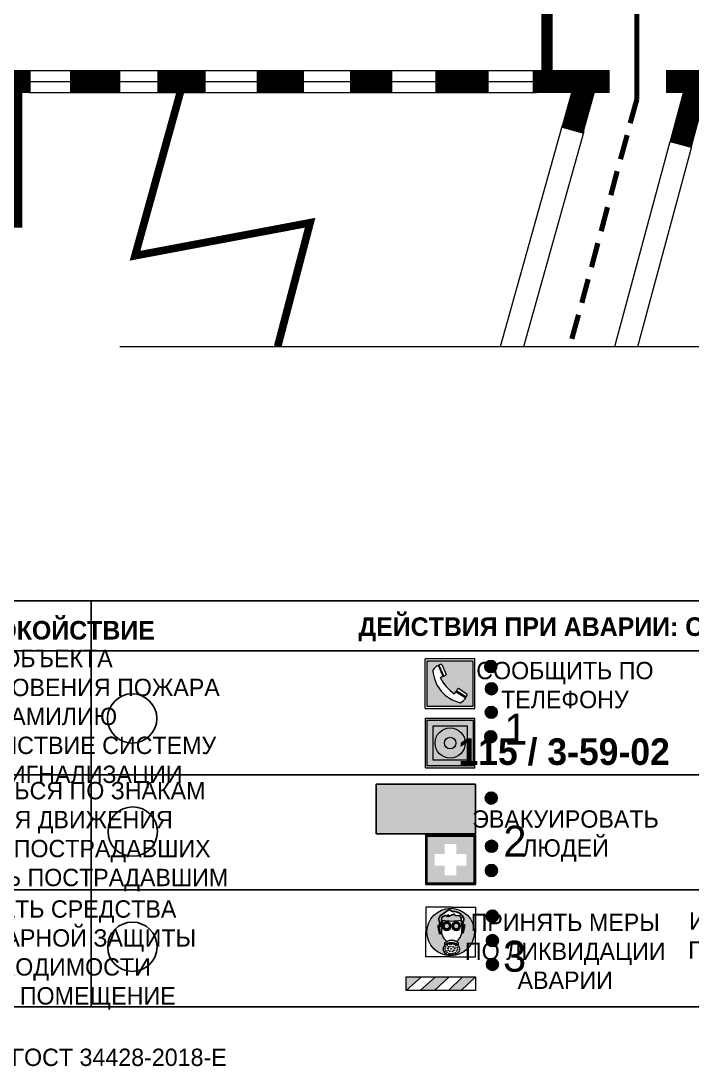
# Model space of a CAD drawing. Header units: millimetres. Extents: x 13114 to 67229, y 22859 to 38520.
# Drawn here: x 19442.6 to 19550.8, y 35574.4 to 35743.7 of the extents above; entities that cross this region are included whole.
import ezdxf

# ---------------------------------------------------------------- set-up
doc = ezdxf.new("R2010")
doc.units = ezdxf.units.MM
doc.linetypes.add('{ Wide Dash }', pattern=[12, 4, -2, 4, -2])
doc.styles.add('обычный', font='arial.ttf')

# ---------------------------------------------------------------- blocks, each defined once
blk = doc.blocks.new('A$C38D26F80')
h = blk.add_hatch(color=5)
h.dxf.hatch_style = 1
h.paths.add_polyline_path([(-8.77, -4.48, 1), (-0.19, -4.48, 1)])
h.paths.add_polyline_path([(-6.75, -3.58), (-6.75, -3.31), (-6.62, -3.22), (-6.5, -3.22), (-6.42, -3.3), (-6.39, -3.28), (-6.59, -2.23), (-6.59, -2.01), (-6.38, -1.58), (-4.76, -0.4), (-4.13, -0.79, -0.362848), (-2.1, -2.1, -0.201049), (-2.17, -2.48, 0.085434), (-2.26, -3.13), (-1.9, -3.16), (-2.25, -4.7), (-2.4, -4.59), (-2.43, -4.34), (-2.36, -4.34), (-2.14, -3.34), (-2.47, -3.42), (-2.58, -1.95), (-2.77, -1.58), (-3.58, -1.52), (-3.92, -1.26), (-5.05, -1.73), (-4.87, -1.39), (-5.41, -1.6), (-5.41, -1.46), (-6.13, -1.87), (-6.18, -3.5), (-6.56, -3.47), (-6.37, -4.59), (-6.16, -4.43), (-6.16, -4.66), (-6.36, -4.79), (-6.37, -4.8), (-6.51, -4.76)], flags=16)
h.paths.add_polyline_path([(-6.51, -4.76), (-6.36, -4.79), (-6.37, -4.8)], flags=0)
h.paths.add_polyline_path([(-5.92, -2.34, 0.089508), (-2.67, -2.35), (-2.48, -3.88, -0.268602), (-3.4, -6.18, 0.262449), (-5.2, -6.18, -0.268602), (-6.11, -3.88)], flags=16)
edge = h.paths.add_edge_path(flags=16)
edge.add_ellipse((-5.19, -3.41), major_axis=(0, 0.842), ratio=0.848992, start_angle=0, end_angle=360)
edge = h.paths.add_edge_path(flags=0)
edge.add_ellipse((-5.19, -3.39), major_axis=(0, 0.665), ratio=0.853798, start_angle=0, end_angle=360)
edge = h.paths.add_edge_path(flags=0)
edge.add_ellipse((-5.19, -3.4), major_axis=(0, 0.528), ratio=0.864094, start_angle=0, end_angle=360)
edge = h.paths.add_edge_path(flags=16)
edge.add_ellipse((-3.47, -3.4), major_axis=(0, 0.842), ratio=0.848992, start_angle=0, end_angle=360)
h.paths.add_polyline_path([(-3.13, -6.45), (-3.13, -6.84, 0.383174), (-5.57, -6.85), (-5.57, -6.49, -0.369952)], flags=16)
edge = h.paths.add_edge_path(flags=0)
edge.add_ellipse((-3.47, -3.39), major_axis=(0, 0.665), ratio=0.853798, start_angle=0, end_angle=360)
edge = h.paths.add_edge_path(flags=0)
edge.add_ellipse((-3.47, -3.4), major_axis=(0, 0.528), ratio=0.864094, start_angle=0, end_angle=360)
edge = h.paths.add_edge_path(flags=16)
edge.add_ellipse((-4.34, -7.57), major_axis=(-1.48, 0), ratio=0.744955, start_angle=0, end_angle=360)
h.paths.add_polyline_path([(-5.01, -6.85, -1), (-5.15, -6.85, -1)], flags=0)
h.paths.add_polyline_path([(-5.33, -7.14, -1), (-5.47, -7.14, -1)], flags=0)
h.paths.add_polyline_path([(-4.61, -6.71, -1), (-4.74, -6.71, -1)], flags=16)
h.paths.add_polyline_path([(-5.43, -7.51, -1), (-5.57, -7.51, -1)], flags=0)
h.paths.add_polyline_path([(-4.26, -6.67, -1), (-4.4, -6.67, -1)], flags=16)
h.paths.add_polyline_path([(-4.74, -7.14, -1), (-4.88, -7.14, -1)], flags=0)
h.paths.add_polyline_path([(-4.93, -7.43, -1), (-5.07, -7.43, -1)], flags=0)
h.paths.add_polyline_path([(-4.41, -7.07, -1), (-4.54, -7.07, -1)], flags=0)
h.paths.add_polyline_path([(-5.33, -7.87, -1), (-5.46, -7.87, -1)], flags=0)
h.paths.add_polyline_path([(-3.8, -6.71, -1), (-3.94, -6.71, -1)], flags=16)
h.paths.add_polyline_path([(-4.85, -7.78, -1), (-4.98, -7.78, -1)], flags=0)
h.paths.add_polyline_path([(-3.96, -7.14, -1), (-4.1, -7.14, -1)], flags=0)
h.paths.add_polyline_path([(-4.33, -7.53, -1), (-4.47, -7.53, -1)], flags=0)
h.paths.add_polyline_path([(-5.09, -8.12, -1), (-5.23, -8.12, -1)], flags=0)
h.paths.add_polyline_path([(-3.5, -6.94, -1), (-3.64, -6.94, -1)], flags=0)
h.paths.add_polyline_path([(-4.54, -7.97, -1), (-4.68, -7.97, -1)], flags=0)
h.paths.add_polyline_path([(-3.66, -7.39, -1), (-3.8, -7.39, -1)], flags=0)
h.paths.add_polyline_path([(-4.73, -8.35, -1), (-4.86, -8.35, -1)], flags=0)
h.paths.add_polyline_path([(-4.09, -7.96, -1), (-4.23, -7.96, -1)], flags=0)
h.paths.add_polyline_path([(-3.77, -7.74, -1), (-3.91, -7.74, -1)], flags=0)
h.paths.add_polyline_path([(-3.22, -7.27, -1), (-3.35, -7.27, -1)], flags=0)
h.paths.add_polyline_path([(-4.34, -8.4, -1), (-4.47, -8.4, -1)], flags=0)
h.paths.add_polyline_path([(-3.16, -7.61, -1), (-3.3, -7.61, -1)], flags=0)
h.paths.add_polyline_path([(-3.9, -8.35, -1), (-4.04, -8.35, -1)], flags=0)
h.paths.add_polyline_path([(-3.32, -7.91, -1), (-3.46, -7.91, -1)], flags=0)
h.paths.add_polyline_path([(-3.55, -8.23, -1), (-3.69, -8.23, -1)], flags=0)
at = {"color": 5, "lineweight": 5}
for p, q in [((-4.48, 0), (-8.96, 0)), ((-8.96, 0), (-8.96, -4.48)), ((-4.48, 0), (0, 0)), ((0, 0), (0, -4.48)), ((-6.59, -2.01), (-6.38, -1.58)), ((-6.38, -1.58), (-4.76, -0.4)), ((-6.13, -1.87), (-6.18, -3.5)), ((-5.41, -1.46), (-6.13, -1.87)), ((-4.87, -1.39), (-5.41, -1.6)), ((-5.41, -1.6), (-5.41, -1.46)), ((-3.92, -1.26), (-5.05, -1.73)), ((-5.05, -1.73), (-4.87, -1.39)), ((-4.76, -0.4), (-4.13, -0.79)), ((-3.58, -1.52), (-3.92, -1.26)), ((-2.77, -1.58), (-3.58, -1.52)), ((-2.58, -1.95), (-2.77, -1.58)), ((-6.75, -3.31), (-6.62, -3.22)), ((-6.75, -3.58), (-6.75, -3.31)), ((-6.51, -4.76), (-6.75, -3.58)), ((-6.62, -3.22), (-6.5, -3.22)), ((-6.59, -2.23), (-6.59, -2.01)), ((-6.39, -3.28), (-6.59, -2.23)), ((-6.18, -3.5), (-6.56, -3.47)), ((-6.56, -3.47), (-6.37, -4.59)), ((-6.5, -3.22), (-6.42, -3.3)), ((-6.42, -3.3), (-6.39, -3.28)), ((-5.92, -2.34), (-6.11, -3.88)), ((-2.67, -2.34), (-2.48, -3.88)), ((-2.47, -3.42), (-2.58, -1.95)), ((-2.14, -3.34), (-2.47, -3.42)), ((-2.36, -4.34), (-2.14, -3.34)), ((-1.9, -3.16), (-2.26, -3.13)), ((-2.25, -4.7), (-1.9, -3.16)), ((-8.96, -8.96), (-8.96, -4.48)), ((-6.37, -4.8), (-6.51, -4.76)), ((-6.37, -4.59), (-6.16, -4.43)), ((-6.16, -4.66), (-6.37, -4.8)), ((-6.16, -4.43), (-6.16, -4.66)), ((-2.43, -4.34), (-2.4, -4.59)), ((-2.43, -4.34), (-2.36, -4.34)), ((-2.4, -4.59), (-2.25, -4.7)), ((0, -8.96), (0, -4.48)), ((-5.57, -6.49), (-5.57, -6.85)), ((-3.13, -6.45), (-3.13, -6.84)), ((-4.48, -8.96), (-8.96, -8.96)), ((-4.48, -8.96), (0, -8.96))]:
    blk.add_line(p, q, dxfattribs=at)
at = {"color": 5}
for p, q in [((-6.59, -2.01), (-6.38, -1.58)), ((-6.38, -1.58), (-4.76, -0.4)), ((-6.13, -1.87), (-6.18, -3.5)), ((-5.41, -1.46), (-6.13, -1.87)), ((-4.87, -1.39), (-5.41, -1.6)), ((-5.41, -1.6), (-5.41, -1.46)), ((-3.92, -1.26), (-5.05, -1.73)), ((-5.05, -1.73), (-4.87, -1.39)), ((-4.76, -0.4), (-4.13, -0.79)), ((-3.58, -1.52), (-3.92, -1.26)), ((-2.77, -1.58), (-3.58, -1.52)), ((-2.58, -1.95), (-2.77, -1.58)), ((-6.75, -3.31), (-6.62, -3.22)), ((-6.75, -3.58), (-6.75, -3.31)), ((-6.51, -4.76), (-6.75, -3.58)), ((-6.62, -3.22), (-6.5, -3.22)), ((-6.59, -2.23), (-6.59, -2.01)), ((-6.39, -3.28), (-6.59, -2.23)), ((-6.18, -3.5), (-6.56, -3.47)), ((-6.56, -3.47), (-6.37, -4.59)), ((-6.5, -3.22), (-6.42, -3.3)), ((-6.42, -3.3), (-6.39, -3.28)), ((-2.47, -3.42), (-2.58, -1.95)), ((-2.14, -3.34), (-2.47, -3.42)), ((-2.36, -4.34), (-2.14, -3.34)), ((-2.26, -3.13), (-1.9, -3.16)), ((-1.9, -3.16), (-2.25, -4.7)), ((-6.37, -4.8), (-6.51, -4.76)), ((-6.36, -4.79), (-6.51, -4.76)), ((-6.37, -4.59), (-6.16, -4.43)), ((-6.16, -4.66), (-6.37, -4.8)), ((-6.16, -4.66), (-6.36, -4.79)), ((-6.16, -4.43), (-6.16, -4.66)), ((-2.4, -4.59), (-2.43, -4.34)), ((-2.43, -4.34), (-2.36, -4.34)), ((-2.25, -4.7), (-2.4, -4.59))]:
    blk.add_line(p, q, dxfattribs=at)
at = {"color": 5, "lineweight": 5}
for centre, radius in [((-4.48, -4.48), 4.29), ((-5.5, -7.51), 0.0678), ((-5.4, -7.14), 0.0678), ((-5.08, -6.85), 0.0678), ((-5, -7.43), 0.0678), ((-4.81, -7.14), 0.0678), ((-4.67, -6.71), 0.0678), ((-4.47, -7.07), 0.0678), ((-4.4, -7.53), 0.0678), ((-4.33, -6.67), 0.0678), ((-4.03, -7.14), 0.0678), ((-3.87, -6.71), 0.0678), ((-3.73, -7.39), 0.0678), ((-3.57, -6.94), 0.0678), ((-3.28, -7.27), 0.0678), ((-3.23, -7.61), 0.0678), ((-5.4, -7.87), 0.0678), ((-5.16, -8.12), 0.0678), ((-4.91, -7.78), 0.0678), ((-4.79, -8.35), 0.0678), ((-4.61, -7.97), 0.0678), ((-4.4, -8.4), 0.0678), ((-4.16, -7.96), 0.0678), ((-3.97, -8.35), 0.0678), ((-3.84, -7.74), 0.0678), ((-3.62, -8.23), 0.0678), ((-3.39, -7.91), 0.0678)]:
    blk.add_circle(centre, radius, dxfattribs=at)
at = {"color": 5}
for centre, radius, start, end in [((-3.89, -2.66), 1.88, 17.387, 97.1599), ((-0.35, -3.07), 1.91, 162.2553, 181.7878), ((-2.6, -2.2), 0.511, 326.3906, 11.8614)]:
    blk.add_arc(centre, radius, start, end, dxfattribs=at)
at = {"color": 5, "lineweight": 5}
for centre, radius, start, end in [((-4.28, 6.66), 9.15, 259.6987, 280.1569), ((-0.47, -3.05), 1.79, 161.5846, 182.4584), ((-2.6, -2.2), 0.513, 326.4781, 11.7739), ((-3.66, -4.24), 2.47, 171.573, 231.7124), ((-4.93, -4.24), 2.47, 308.2876, 8.427), ((-4.33, -7.88), 1.87, 50.358, 131.5662), ((-4.34, -8.2), 1.82, 48.4943, 132.3565), ((-4.3, -7.78), 1.83, 60.5889, 119.4111)]:
    blk.add_arc(centre, radius, start, end, dxfattribs=at)
for centre, major_axis, ratio in [((-5.19, -3.41), (0, 0.842), 0.848992), ((-5.19, -3.39), (0, 0.665), 0.853798), ((-5.19, -3.4), (0, 0.528), 0.864094), ((-3.47, -3.4), (0, 0.842), 0.848992), ((-3.47, -3.39), (0, 0.665), 0.853798), ((-3.47, -3.4), (0, 0.528), 0.864094), ((-4.34, -7.57), (-1.48, 0), 0.744955)]:
    blk.add_ellipse(centre, major_axis=major_axis, ratio=ratio, dxfattribs=at)
blk = doc.blocks.new('A$C47DD6509')
at = {"lineweight": 5}
for points in [[(-8.69, 0), (-11.19, 0), (-11.19, -2.22)], [(-4.22, 0), (-6.45, 0), (-8.91, -2.22), (-6.61, -2.22)], [(0, 0), (-2.09, 0), (-4.36, -2.22), (-2.29, -2.22)]]:
    blk.add_hatch(color=242, dxfattribs=at).paths.add_polyline_path(points)
at = {"color": 242, "lineweight": 5}
for p, q in [((-11.19, -2.22), (-8.69, 0)), ((-11.19, -2.22), (-11.19, 0)), ((-11.19, 0), (-8.69, 0)), ((-11.19, 0), (0, 0)), ((-8.91, -2.22), (-6.45, 0)), ((-6.61, -2.22), (-4.22, 0)), ((-4.36, -2.22), (-2.09, 0)), ((-2.29, -2.22), (0, 0)), ((0, 0), (0, -2.22)), ((0, -2.22), (-11.19, -2.22))]:
    blk.add_line(p, q, dxfattribs=at)
blk = doc.blocks.new('A$C32E8229D')
at = {"true_color": 0xffffff}
blk.add_hatch(color=7, dxfattribs=at).paths.add_polyline_path([(0, 0), (0, -8), (16, -8), (16, 0)])
h = blk.add_hatch(color=126)
h.paths.add_polyline_path([(0.2, -0.2), (15.8, -0.2), (15.8, -7.8), (0.2, -7.8)])
h.paths.add_polyline_path([(13.49, -2.05), (12.08, -2.05), (11.37, -2.63, 0.162397), (11.29, -2.84), (11.29, -3.63), (10.35, -3.63), (10.35, -4.05), (11.68, -4.05), (11.68, -3.48), (12.26, -4.28), (11.29, -5.1), (11.29, -6.78), (11.85, -6.78), (11.85, -5.44), (12.8, -4.64), (12.8, -5.94), (14.46, -5.94), (14.46, -5.39), (13.45, -5.39), (13.45, -3.97), (12.46, -2.59), (13.15, -2.59), (13.69, -3.34), (14.18, -3)], flags=16)
h.paths.add_polyline_path([(10.74, -1.82, 1), (11.8, -1.82, 1)], flags=16)
h.paths.add_polyline_path([(9.39, -3.59), (5.99, -3.59), (6.56, -3.03), (5.91, -3.03), (5.1, -3.83), (5.91, -4.64), (6.56, -4.64), (5.99, -4.09), (9.39, -4.09)], flags=16)
h.paths.add_polyline_path([(4.29, -1.08), (1.72, -1.08), (1.72, -6.6), (4.29, -6.6)], flags=16)
at = {"color": 126}
blk.add_lwpolyline([(16, -8), (0, -8), (0, 0), (16, 0)], close=True, dxfattribs=at)
blk = doc.blocks.new('A$C18900ED3')
h = blk.add_hatch(color=126)
h.paths.add_polyline_path([(-0.18, -0.18), (-7.02, -0.18), (-7.02, -7.02), (-0.18, -7.02)])
h.paths.add_polyline_path([(-5.89, -4.46), (-5.89, -2.77), (-4.46, -2.77), (-4.46, -1.31), (-2.77, -1.31), (-2.77, -2.77), (-1.33, -2.77), (-1.33, -4.46), (-2.77, -4.46), (-2.77, -5.89), (-4.46, -5.89), (-4.46, -4.46)], flags=16)
at = {"color": 126}
for p, q in [((-7.2, 0), (-7.2, -7.2)), ((0, 0), (-7.2, 0)), ((0, -7.2), (0, 0)), ((-7.02, -7.02), (-7.02, -0.18)), ((-7.02, -0.18), (-0.18, -0.18)), ((-0.18, -0.18), (-0.18, -7.02)), ((-7.2, -7.2), (0, -7.2)), ((-0.18, -7.02), (-7.02, -7.02))]:
    blk.add_line(p, q, dxfattribs=at)
blk = doc.blocks.new('A$C456E1F9C')
at = {"lineweight": 5}
h = blk.add_hatch(color=242, dxfattribs=at)
h.paths.add_polyline_path([(0.51, -1.47), (0.51, -13.26), (12.29, -13.26), (12.29, -1.47)])
h.paths.add_polyline_path([(5.42, -4.95, -0.254479), (4.78, -5.4), (3.52, -2.53, -0.209735), (4.23, -2.4)], flags=16)
h.paths.add_polyline_path([(8.53, -8.6), (10.87, -10.17), (10.54, -10.76), (8.03, -9.13, -0.192251)], flags=16)
h.paths.add_polyline_path([(4.61, -5.49, 0.005518), (3.87, -5.72, 0.128647), (7.49, -10.01, 0.00809), (7.83, -9.33), (10.47, -10.97, -0.16736), (8.99, -12.25, -0.327862), (1.95, -3.95, -0.166952), (3.36, -2.62)], flags=16)
at = {"color": 242, "lineweight": 5}
for p, q in [((0, -13.77), (0, -0.97)), ((12.8, -0.97), (0, -0.97)), ((4.61, -5.49), (3.36, -2.62)), ((3.52, -2.53), (4.78, -5.4)), ((4.23, -2.4), (5.42, -4.95)), ((12.8, -13.77), (12.8, -0.97)), ((7.83, -9.33), (10.47, -10.97)), ((8.03, -9.13), (10.54, -10.76)), ((10.81, -10.12), (8.53, -8.6)), ((10.54, -10.76), (10.8, -10.3)), ((10.8, -10.3), (10.81, -10.12)), ((0, -13.77), (12.8, -13.77))]:
    blk.add_line(p, q, dxfattribs=at)
blk.add_lwpolyline([(0.51, -1.47), (12.29, -1.47), (12.29, -13.26), (0.51, -13.26)], close=True, dxfattribs=at)
for centre, radius, start, end in [((4.59, -5.34), 2.99, 114.2845, 152.1974), ((4.02, -3.27), 0.891, 76.3284, 123.7092), ((11.12, -3.31), 9.19, 183.9915, 256.6009), ((4.68, -4.59), 0.824, 276.9621, 334.0723), ((14.98, -39.1), 35.17, 107.1487, 108.4135), ((13.86, -0.94), 11.08, 205.5536, 234.8762), ((-13.31, 0.8), 23.44, 332.5487, 334.4027), ((8.94, -9.5), 0.989, 114.4092, 157.9388), ((7.87, -9.46), 3, 291.9291, 329.9329)]:
    blk.add_arc(centre, radius, start, end, dxfattribs=at)
blk = doc.blocks.new('A$C54414219')
at = {"true_color": 0xffffff}
h = blk.add_hatch(color=7, dxfattribs=at)
h.paths.add_polyline_path([(2.39, -9.45), (2.39, -18.3), (11.23, -18.3), (11.23, -9.45)], flags=0)
h.paths.add_polyline_path([(10.71, -13.87, -1), (2.92, -13.87, -1)], flags=0)
h.paths.add_polyline_path([(8.3, -13.87, -1), (5.33, -13.87, -1)], flags=0)
h.paths.add_polyline_path([(0.41, -7.47), (0.41, -20.27), (13.21, -20.27), (13.21, -7.47)])
h.paths.add_polyline_path([(0.92, -19.77), (12.71, -19.77), (12.71, -7.98), (0.92, -7.98)], flags=16)
h.paths.add_polyline_path([(11.23, -9.45), (11.23, -18.3), (2.39, -18.3), (2.39, -9.45)], flags=0)
at = {"lineweight": 5}
h = blk.add_hatch(color=242, dxfattribs=at)
h.paths.add_polyline_path([(12.71, -7.98), (0.92, -7.98), (0.92, -19.77), (12.71, -19.77)])
h.paths.add_polyline_path([(11.23, -18.3), (2.39, -18.3), (2.39, -9.45), (11.23, -9.45)], flags=16)
h.paths.add_polyline_path([(10.71, -13.87, -1), (2.92, -13.87, -1)], flags=0)
h.paths.add_polyline_path([(8.3, -13.87, -1), (5.33, -13.87, -1)], flags=0)
at = {"true_color": 0xffffff}
h = blk.add_hatch(color=7, dxfattribs=at)
h.paths.add_polyline_path([(2.39, -9.45), (2.39, -18.3), (11.23, -18.3), (11.23, -9.45)])
h.paths.add_polyline_path([(10.71, -13.87, -1), (2.92, -13.87, -1)], flags=16)
h.paths.add_polyline_path([(8.3, -13.87, -1), (5.33, -13.87, -1)], flags=0)
at = {"lineweight": 5}
h = blk.add_hatch(color=242, dxfattribs=at)
h.paths.add_polyline_path([(2.92, -13.87, 1), (10.71, -13.87, 1)])
h.paths.add_polyline_path([(8.3, -13.87, -1), (5.33, -13.87, -1)], flags=16)
at = {"color": 242, "lineweight": 5}
for p, q in [((0.41, -20.27), (0.41, -7.47)), ((0.41, -7.47), (13.21, -7.47)), ((0.41, -7.47), (13.21, -7.47)), ((13.21, -20.27), (13.21, -7.47)), ((0.41, -20.27), (13.21, -20.27))]:
    blk.add_line(p, q, dxfattribs=at)
for points in [[(0.92, -7.98), (12.71, -7.98), (12.71, -19.77), (0.92, -19.77)], [(2.39, -9.45), (11.23, -9.45), (11.23, -18.3), (2.39, -18.3)]]:
    blk.add_lwpolyline(points, close=True, dxfattribs=at)
for radius in [3.89, 1.49]:
    blk.add_circle((6.81, -13.87), radius, dxfattribs=at)

msp = doc.modelspace()

# ---------------------------------------------------------------- hatches: boundary and pattern name
at = {"lineweight": 0}
h = msp.add_hatch(color=256, dxfattribs=at)
h.dxf.hatch_style = 1
h.paths.add_polyline_path([(19517.38, 35639.64, 1), (19519.32, 35639.64, 1)])
h = msp.add_hatch(color=256, dxfattribs=at)
h.dxf.hatch_style = 1
h.paths.add_polyline_path([(19517.49, 35636.06, 1), (19519.42, 35636.06, 1)])
h = msp.add_hatch(color=256, dxfattribs=at)
h.dxf.hatch_style = 1
h.paths.add_polyline_path([(19517.45, 35632.25, 1), (19519.38, 35632.25, 1)])
h = msp.add_hatch(color=256, dxfattribs=at)
h.dxf.hatch_style = 1
h.paths.add_polyline_path([(19517.37, 35628.32, 1), (19519.3, 35628.32, 1)])
h = msp.add_hatch(color=256, dxfattribs=at)
h.dxf.hatch_style = 1
h.paths.add_polyline_path([(19517.45, 35618.43, 1), (19519.38, 35618.43, 1)])
h = msp.add_hatch(color=256, dxfattribs=at)
h.dxf.hatch_style = 1
h.paths.add_polyline_path([(19517.49, 35610.65, 1), (19519.42, 35610.65, 1)])
h = msp.add_hatch(color=256, dxfattribs=at)
h.dxf.hatch_style = 1
h.paths.add_polyline_path([(19517.48, 35606.75, 1), (19519.42, 35606.75, 1)])
h = msp.add_hatch(color=256, dxfattribs=at)
h.dxf.hatch_style = 1
h.paths.add_polyline_path([(19517.64, 35599.39, 1), (19519.57, 35599.39, 1)])
h = msp.add_hatch(color=256, dxfattribs=at)
h.dxf.hatch_style = 1
h.paths.add_polyline_path([(19517.64, 35595.45, 1), (19519.57, 35595.45, 1)])
h = msp.add_hatch(color=256, dxfattribs=at)
h.dxf.hatch_style = 1
h.paths.add_polyline_path([(19517.64, 35591.61, 1), (19519.57, 35591.61, 1)])

# ---------------------------------------------------------------- linework, layer by layer
at = {"color": 126, "lineweight": 100, "true_color": 0x008754}
msp.add_lwpolyline([(19541.88, 35731.07), (19541.88, 35787.63)], dxfattribs=at)
at = {"lineweight": 0}
for points, const_width in [([(19527.41, 35778.39), (19527.41, 35734.15)], 1.85), ([(19434.57, 35712.23), (19440.95, 35712.23), (19440.95, 35733.97), (19444.16, 35733.97), (19404.97, 35733.97)], 3.71), ([(19450.53, 35733.97), (19458.63, 35733.97)], 3.71), ([(19468.78, 35733.97), (19460.99, 35705.86), (19489.22, 35711.18), (19483.99, 35691.24)], 1.24), ([(19464.58, 35733.97), (19472.36, 35733.97)], 3.71), ([(19480.62, 35733.97), (19488.23, 35733.97)], 3.71), ([(19495.67, 35733.97), (19502.45, 35733.97)], 3.71), ([(19509.39, 35733.97), (19517.99, 35733.97)], 3.71), ([(19525.1, 35733.97), (19537.5, 35733.97)], 3.71), ([(19533.71, 35733.97), (19531.49, 35726.02)], 3.71), ([(19546.59, 35733.97), (19579.23, 35733.97)], 3.71), ([(19548.93, 35723.71), (19551.7, 35733.97)], 3.71)]:
    msp.add_lwpolyline(points, dxfattribs=dict(at, const_width=const_width))
for points in [[(19443.94, 35735.71), (19525.74, 35735.71)], [(19444.16, 35733.97), (19525.96, 35733.97)], [(19443.93, 35732.2), (19525.73, 35732.2)], [(19519.91, 35691.24), (19529.9, 35726.92)], [(19523.67, 35691.24), (19533.38, 35725.93)], [(19538.33, 35691.24), (19547.24, 35724.28)], [(19542.08, 35691.24), (19550.78, 35723.48)], [(19458.53, 35691.24), (19621.28, 35691.24)]]:
    msp.add_lwpolyline(points, dxfattribs=at)
at = {"color": 126, "linetype": '{ Wide Dash }', "lineweight": 100, "true_color": 0x008754}
msp.add_lwpolyline([(19541.88, 35731.07), (19531.11, 35691.24)], dxfattribs=at)
for points in [[(19310.14, 35642.18), (19453.9, 35642.18), (19453.9, 35650.23), (19310.14, 35650.23)], [(19453.9, 35642.18), (19597.67, 35642.18), (19597.67, 35650.23), (19453.9, 35650.23)], [(19310.14, 35642.18), (19453.9, 35642.18), (19453.9, 35584.78), (19310.14, 35584.78)], [(19453.9, 35642.18), (19597.67, 35642.18), (19597.67, 35584.78), (19453.9, 35584.78)]]:
    msp.add_lwpolyline(points, close=True)
for points in [[(19368.55, 35622.18), (19310.14, 35622.18), (19453.9, 35622.18)], [(19512.32, 35622.18), (19453.9, 35622.18), (19597.67, 35622.18)], [(19368.55, 35603.61), (19310.14, 35603.61), (19453.9, 35603.61)], [(19512.32, 35603.61), (19453.9, 35603.61), (19597.67, 35603.61)]]:
    msp.add_lwpolyline(points)
for centre, radius in [((19518.35, 35639.64), 0.966), ((19518.45, 35636.06), 0.966), ((19460.53, 35631.26), 3.98), ((19518.42, 35632.25), 0.966), ((19518.33, 35628.32), 0.966), ((19518.42, 35618.43), 0.966), ((19460.62, 35613.03), 3.98), ((19518.46, 35610.65), 0.966), ((19518.45, 35606.75), 0.966), ((19518.61, 35599.39), 0.966), ((19460.56, 35594.45), 3.98), ((19518.6, 35595.45), 0.966), ((19518.61, 35591.61), 0.966)]:
    msp.add_circle(centre, radius)

# ---------------------------------------------------------------- block references
for name, p, xscale, yscale, zscale in [('A$C456E1F9C', (19507.79, 35641.46), 0.625, 0.625, 0.625), ('A$C54414219', (19507.54, 35635.97), 0.625, 0.625, 0.625), ('A$C18900ED3', (19515.86, 35612.5), 1.111111111007631, 1.111111111007631, 1.111111111007631), ('A$C38D26F80', (19515.88, 35600.83), 0.8928571427240968, 0.8928571427240968, 0.8928571427240968)]:
    msp.add_blockref(name, p, dxfattribs=dict(xscale=xscale, yscale=yscale, zscale=zscale))
at = {"xscale": -1}
msp.add_blockref('A$C32E8229D', (19515.86, 35620.65), dxfattribs=at)
at = {"color": 242, "true_color": 0xc1121c}
msp.add_blockref('A$C47DD6509', (19515.88, 35589.62), dxfattribs=at)

# ---------------------------------------------------------------- texts
at = {"lineweight": 0, "attachment_point": 5, "style": 'обычный'}
for s, insert, char_height, width in [('{\\fProxima Nova Rg|b1|i0|c204|p2;ДЕЙСТВИЯ ПРИ АВАРИИ: СОХРАНЯЙТЕ СПОКОЙСТВИЕ\\H1.6644x; }', (19553.52, 35645.63), 3, 175.1736), ('{\\fProxima Nova Rg|b1|i0|c204|p2;ДЕЙСТВИЯ ПРИ ПОЖАРЕ: СОХРАНЯЙТЕ СПОКОЙСТВИЕ\\H1.6644x; }', (19407.3, 35645.05), 3, 175.1736), ('\\pi-8.4,l8.4,t8.4;{\\fProxima Nova Rg|b0|i0|c204|p2;АДРЕС ОБЪЕКТА\\PМЕСТО ВОЗНИКНОВЕНИЯ ПОЖАРА \\PСВОЮ ФАМИЛИЮ\\PПРИВЕСТИ В ДЕЙСТВИЕ СИСТЕМУ \\PПОЖАРНОЙ СИГНАЛИЗАЦИИ}', (19441.6, 35631.19), 2.8, 126.6484), ('{\\fProxima Nova Rg|b0|i0|c204|p2;СООБЩИТЬ ПО \\PТЕЛЕФОНУ}', (19530.29, 35636.63), 2.8, 126.6484), ('{\\fProxima Nova Rg|b0|i0|c204|p2;1\\H1.1667x; }', (19522.39, 35629.56), 5, 126.6484), ('{\\fProxima Nova Rg|b1|i0|c0|p2;\\H1.0714x;115 / 3-59-02\\H1.2822x; }', (19530.17, 35625.85), 4, 126.6484), ('\\pi-8.4,l8.4,t8.4;{\\fProxima Nova Rg|b0|i0|c204|p2;ОРИЕНТИРОВАТЬСЯ ПО ЗНАКАМ \\PНАПРАВЛЕНИЯ ДВИЖЕНИЯ\\PВЗЯТЬ С СОБОЙ ПОСТРАДАВШИХ\\PОКАЗАТЬ ПОМОЩЬ ПОСТРАДАВШИМ}', (19441.45, 35612.22), 2.8, 126.6484), ('{\\fProxima Nova Rg|b0|i0|c204|p2;ЭВАКУИРОВАТЬ \\PЛЮДЕЙ}', (19530.39, 35612.31), 2.8, 126.6484), ('{\\fProxima Nova Rg|b0|i0|c204|p2;2\\H1.1967x; }', (19522.24, 35611.48), 5, 126.6484), ('\\pi-8.4,l8.4,t8.4;{\\fProxima Nova Rg|b0|i0|c204|p2;ИСПОЛЬЗОВАТЬ СРЕДСТВА \\PПРОТИВОПОЖАРНОЙ ЗАЩИТЫ \\PПРИ НЕОБХОДИМОСТИ \\PОБЕСТОЧИТЬ ПОМЕЩЕНИЕ}', (19441.61, 35593.14), 2.8, 126.6484), ('{\\fProxima Nova Rg|b0|i0|c204|p2;ПРИНЯТЬ МЕРЫ \\PПО ЛИКВИДАЦИИ \\PАВАРИИ}', (19530.35, 35593.73), 2.8, 126.6484), ('\\pi-8.4,l8.4,t8.4;{\\fProxima Nova Rg|b0|i0|c204|p2;ИСПОЛЬЗОВАТЬ СРЕДСТВА ЗАЩИТЫ \\PПРЕДОТВРАТИТЬ РАЗВИТИЕ АВАРИИ\\PОБОЗНАЧИТЬ МЕСТО АВАРИИ}', (19585.17, 35593.92), 2.8, 126.6484), ('{\\fProxima Nova Rg|b0|i0|c204|p2;3\\H1.1967x; }', (19522.18, 35592.9), 5, 126.6484), ('\\pi-8.4,l8.4,t8.4;{\\fProxima Nova Rg|b0|i0|c204|p2;ИЗГОТОВИТЕЛЬ: ИП АНДРЕЕВ А. А.\\fProxima Nova Rg|b0|i0|c0|p2; \\fProxima Nova Rg|b0|i0|c204|p2;ФП-24 - 2022/ 200-25-1440 ГОСТ 34428-2018-Е\\H1.2266x; }', (19401.74, 35576.23), 2.8, 191.3484)]:
    msp.add_mtext(s, dxfattribs=dict(at, insert=insert, char_height=char_height, width=width))

doc.saveas('drawing.dxf')
